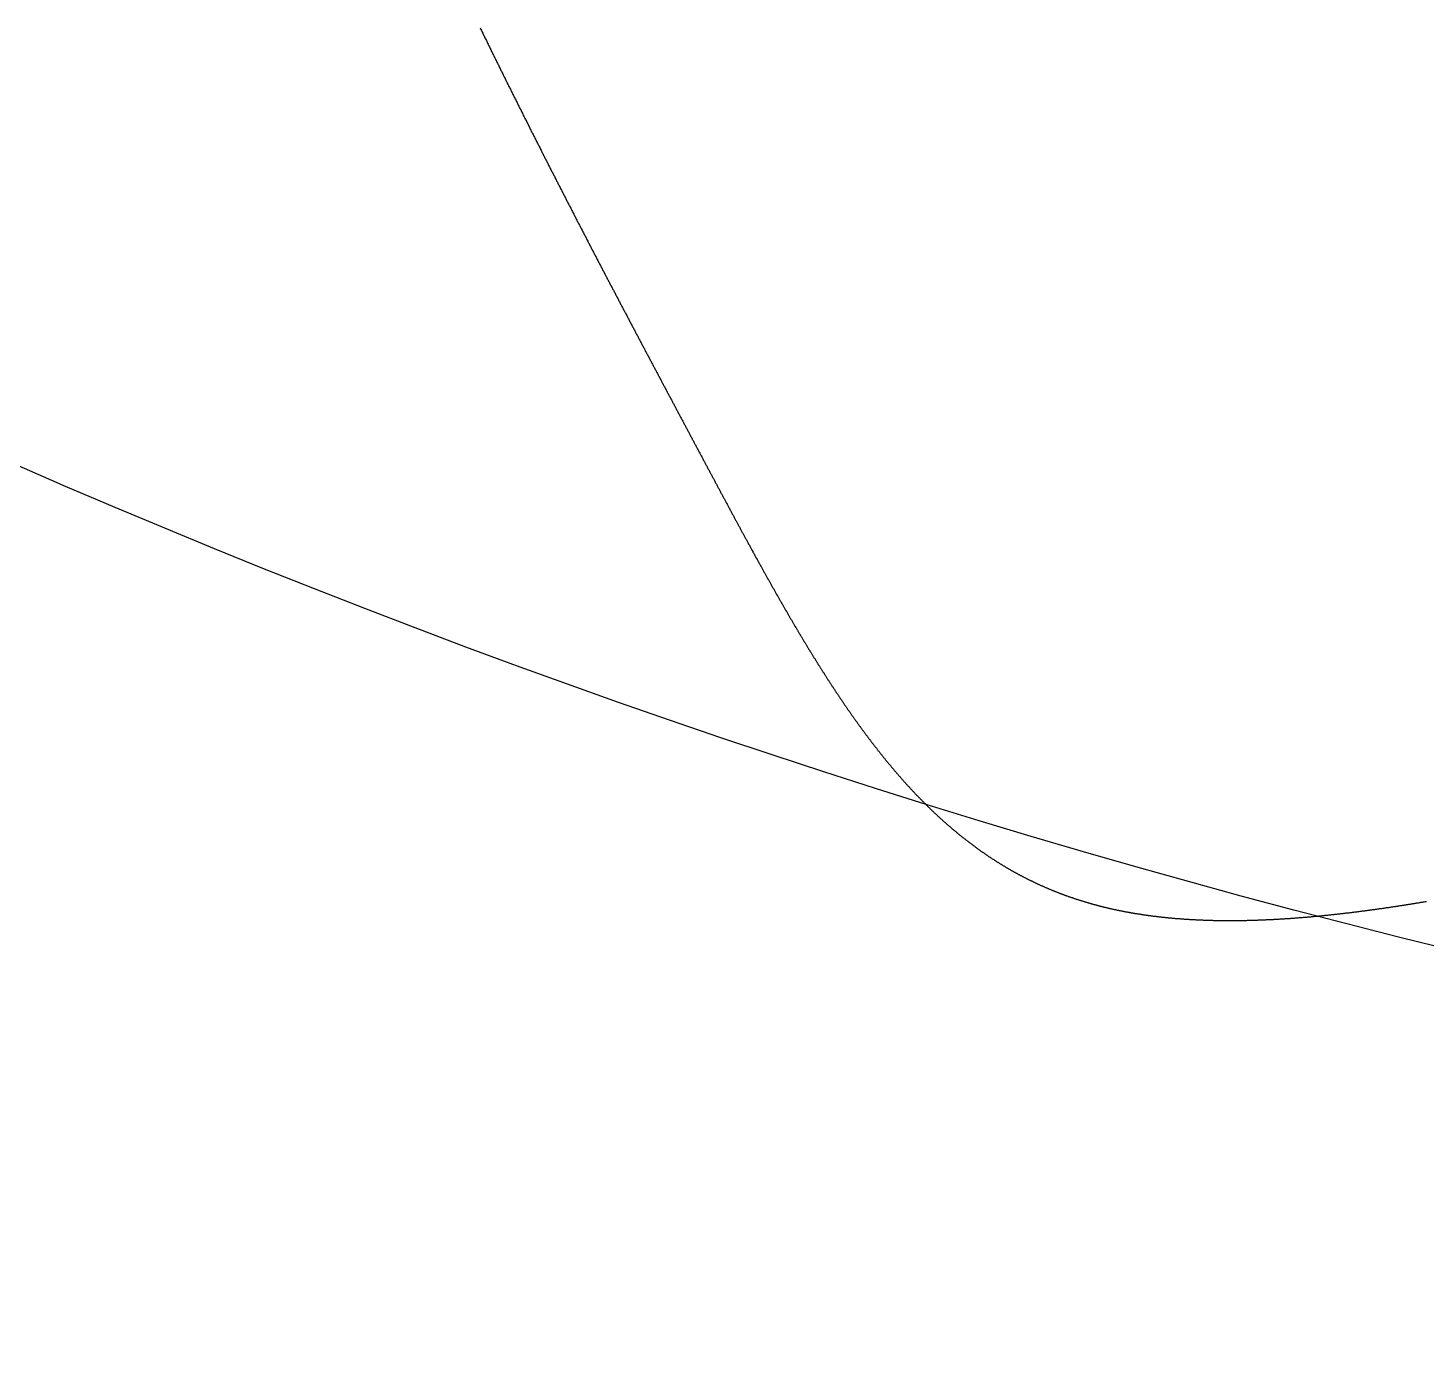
# Model space of a CAD drawing. Header units: millimetres. Extents: x 88 to 97873, y 32 to 55088.
# Drawn here: x 48340.94 to 48342.745, y 5102.381 to 5104.083 of the extents above; entities that cross this region are included whole.
import ezdxf

# ---------------------------------------------------------------- set-up
doc = ezdxf.new("R2010")
doc.units = ezdxf.units.MM
doc.header["$LTSCALE"] = 0.3

msp = doc.modelspace()

# ---------------------------------------------------------------- hatches: boundary and pattern name
h = msp.add_hatch()
h.set_pattern_fill('ANSI35', color=256, scale=20, angle=43)
h.set_pattern_definition([(88, (14.7, 0), (-126.92264, 4.43224), []), (88, (80.38, 61.25), (-126.92264, 4.43224), [158.75, -31.75, 0, -31.75])])
h.paths.add_polyline_path([(48342.0459, 5103.1002), (48341.7858, 5103.5677), (48341.4378, 5104.2431), (48341.1943, 5104.8491), (48341.0552, 5105.4146), (48340.9659, 5105.9942), (48340.8817, 5106.7525), (48340.8724, 5107.5123), (48341.033, 5108.2309), (48341.4424, 5108.6516), (48341.975, 5108.8665), (48342.5326, 5108.9689), (48343.1186, 5109.0224), (48343.7247, 5109.054), (48344.3168, 5109.0688), (48344.8693, 5109.0734), (48345.1932, 5109.0737), (48345.1956, 5109.0737), (48345.1981, 5109.0737), (48345.2005, 5109.0737), (48345.2029, 5109.0737), (48345.2054, 5109.0737), (48345.2078, 5109.0737), (48345.2103, 5109.0737), (48345.2127, 5109.0737), (48345.2152, 5109.0737), (48345.2176, 5109.0737), (48345.22, 5109.0737), (48345.2225, 5109.0737), (48345.2249, 5109.0737), (48345.2274, 5109.0738), (48345.2298, 5109.0738), (48345.2323, 5109.0738), (48345.2347, 5109.0738), (48345.2372, 5109.0738), (48345.2396, 5109.0738), (48345.242, 5109.0738), (48345.2445, 5109.0738), (48345.2469, 5109.0738), (48345.2494, 5109.0738), (48345.2518, 5109.0738), (48345.2543, 5109.0738), (48345.2567, 5109.0738), (48345.2592, 5109.0738), (48345.2616, 5109.0738), (48345.264, 5109.0738), (48345.2665, 5109.0738), (48345.2689, 5109.0738), (48345.2714, 5109.0738), (48345.2738, 5109.0738), (48345.2763, 5109.0738), (48345.2787, 5109.0738), (48345.2811, 5109.0738), (48345.2836, 5109.0738), (48345.286, 5109.0738), (48345.2885, 5109.0738), (48345.2909, 5109.0738), (48345.2934, 5109.0738), (48345.2958, 5109.0738), (48345.2983, 5109.0738), (48345.3007, 5109.0738), (48345.3031, 5109.0738), (48345.3056, 5109.0738), (48345.308, 5109.0738), (48345.3105, 5109.0738), (48345.3129, 5109.0738), (48345.3154, 5109.0738), (48345.3178, 5109.0738), (48345.3203, 5109.0738), (48345.3227, 5109.0738), (48345.3251, 5109.0738), (48345.3276, 5109.0738), (48345.33, 5109.0738), (48345.3325, 5109.0738), (48345.3349, 5109.0738), (48345.3374, 5109.0738), (48345.3398, 5109.0738), (48345.3423, 5109.0738), (48345.3447, 5109.0738), (48345.3471, 5109.0738), (48345.3496, 5109.0738), (48345.352, 5109.0738), (48345.3545, 5109.0738), (48345.3569, 5109.0738), (48345.3594, 5109.0738), (48345.3618, 5109.0738), (48345.3642, 5109.0738), (48345.3667, 5109.0738), (48345.3691, 5109.0738), (48345.3716, 5109.0738), (48345.374, 5109.0738), (48345.3765, 5109.0738), (48345.3789, 5109.0738), (48345.3814, 5109.0738), (48345.3838, 5109.0738), (48345.3862, 5109.0738), (48345.3887, 5109.0738), (48345.3911, 5109.0738), (48345.3936, 5109.0738), (48345.396, 5109.0738), (48345.3985, 5109.0738), (48345.4009, 5109.0738), (48345.4034, 5109.0738), (48345.4058, 5109.0738), (48345.4082, 5109.0738), (48345.4107, 5109.0738), (48345.4131, 5109.0738), (48345.4156, 5109.0738), (48345.418, 5109.0738), (48345.4205, 5109.0738), (48345.4229, 5109.0738), (48345.4254, 5109.0738), (48345.4278, 5109.0738), (48345.4302, 5109.0738), (48345.4327, 5109.0738), (48345.4351, 5109.0738), (48345.4376, 5109.0738), (48345.44, 5109.0738), (48345.4425, 5109.0738), (48345.4449, 5109.0738), (48345.4474, 5109.0738), (48345.4498, 5109.0738), (48345.4522, 5109.0738), (48345.4547, 5109.0738), (48345.4571, 5109.0738), (48345.4596, 5109.0738), (48345.462, 5109.0738), (48346.1098, 5109.0738), (48346.8234, 5109.0655), (48347.5137, 5109.0408), (48348.335, 5108.981), (48349.0954, 5108.8371), (48349.6906, 5108.505), (48349.9589, 5107.9998), (48350.0488, 5107.426), (48350.0448, 5106.8435), (48349.9888, 5106.2399), (48349.8854, 5105.4837), (48349.7328, 5104.8595), (48349.517, 5104.3176), (48349.1719, 5103.6202), (48348.8583, 5103.0734, 0.329087), (48356.9091, 5113.9807, 1), (48334.0809, 5113.9807, 0.326904)])

# ---------------------------------------------------------------- linework, layer by layer
msp.add_lwpolyline([(48341.5234, 5104.0827), (48341.524, 5104.0816), (48341.5246, 5104.0804), (48341.5251, 5104.0792), (48341.5257, 5104.078), (48341.5263, 5104.0769), (48341.5269, 5104.0757), (48341.5274, 5104.0745), (48341.528, 5104.0733), (48341.5286, 5104.0722), (48341.5292, 5104.071), (48341.5297, 5104.0698), (48341.5303, 5104.0687), (48341.5309, 5104.0675), (48341.5315, 5104.0663), (48341.532, 5104.0651), (48341.5326, 5104.064), (48341.5332, 5104.0628), (48341.5337, 5104.0616), (48341.5343, 5104.0605), (48341.5349, 5104.0593), (48341.5355, 5104.0581), (48341.536, 5104.057), (48341.5366, 5104.0558), (48341.5372, 5104.0546), (48341.5378, 5104.0534), (48341.5383, 5104.0523), (48341.5389, 5104.0511), (48341.5395, 5104.0499), (48341.5401, 5104.0488), (48341.5406, 5104.0476), (48341.5412, 5104.0464), (48341.5418, 5104.0453), (48341.5424, 5104.0441), (48341.5429, 5104.043), (48341.5435, 5104.0418), (48341.5441, 5104.0406), (48341.5447, 5104.0395), (48341.5452, 5104.0383), (48341.5458, 5104.0371), (48341.5464, 5104.036), (48341.547, 5104.0348), (48341.5475, 5104.0336), (48341.5481, 5104.0325), (48341.5487, 5104.0313), (48341.5492, 5104.0302), (48341.5498, 5104.029), (48341.5504, 5104.0278), (48341.551, 5104.0267), (48341.5515, 5104.0255), (48341.5521, 5104.0244), (48341.5527, 5104.0232), (48341.5533, 5104.022), (48341.5538, 5104.0209), (48341.5544, 5104.0197), (48341.555, 5104.0186), (48341.5556, 5104.0174), (48341.5561, 5104.0162), (48341.5567, 5104.0151), (48341.5573, 5104.0139), (48341.5579, 5104.0128), (48341.5584, 5104.0116), (48341.559, 5104.0105), (48341.5596, 5104.0093), (48341.5602, 5104.0082), (48341.5607, 5104.007), (48341.5613, 5104.0058), (48341.5619, 5104.0047), (48341.5625, 5104.0035), (48341.563, 5104.0024), (48341.5636, 5104.0012), (48341.5642, 5104.0001), (48341.5648, 5103.9989), (48341.5653, 5103.9978), (48341.5659, 5103.9966), (48341.5665, 5103.9955), (48341.5671, 5103.9943), (48341.5676, 5103.9932), (48341.5682, 5103.992), (48341.5688, 5103.9909), (48341.5694, 5103.9897), (48341.5699, 5103.9886), (48341.5705, 5103.9874), (48341.5711, 5103.9863), (48341.5717, 5103.9851), (48341.5722, 5103.984), (48341.5728, 5103.9828), (48341.5734, 5103.9817), (48341.574, 5103.9805), (48341.5745, 5103.9794), (48341.5751, 5103.9782), (48341.5757, 5103.9771), (48341.5763, 5103.9759), (48341.5768, 5103.9748), (48341.5774, 5103.9737), (48341.578, 5103.9725), (48341.5786, 5103.9714), (48341.5791, 5103.9702), (48341.5797, 5103.9691), (48341.5803, 5103.9679), (48341.5809, 5103.9668), (48341.5814, 5103.9657), (48341.582, 5103.9645), (48341.5826, 5103.9634), (48341.5832, 5103.9622), (48341.5837, 5103.9611), (48341.5843, 5103.9599), (48341.5849, 5103.9588), (48341.5855, 5103.9577), (48341.586, 5103.9565), (48341.5866, 5103.9554), (48341.5872, 5103.9542), (48341.5877, 5103.9531), (48341.5883, 5103.952), (48341.5889, 5103.9508), (48341.5895, 5103.9497), (48341.59, 5103.9486), (48341.5906, 5103.9474), (48341.5912, 5103.9463), (48341.5918, 5103.9452), (48341.5923, 5103.944), (48341.5929, 5103.9429), (48341.5935, 5103.9417), (48341.5941, 5103.9406), (48341.5946, 5103.9395), (48341.5952, 5103.9383), (48341.5958, 5103.9372), (48341.5964, 5103.9361), (48341.5969, 5103.9349), (48341.5975, 5103.9338), (48341.5981, 5103.9327), (48341.5987, 5103.9316), (48341.5992, 5103.9304), (48341.5998, 5103.9293), (48341.6004, 5103.9282), (48341.6009, 5103.927), (48341.6015, 5103.9259), (48341.6021, 5103.9248), (48341.6027, 5103.9236), (48341.6032, 5103.9225), (48341.6038, 5103.9214), (48341.6044, 5103.9203), (48341.605, 5103.9191), (48341.6055, 5103.918), (48341.6061, 5103.9169), (48341.6067, 5103.9158), (48341.6072, 5103.9146), (48341.6078, 5103.9135), (48341.6084, 5103.9124), (48341.609, 5103.9112), (48341.6095, 5103.9101), (48341.6101, 5103.909), (48341.6107, 5103.9079), (48341.6113, 5103.9068), (48341.6118, 5103.9056), (48341.6124, 5103.9045), (48341.613, 5103.9034), (48341.6135, 5103.9023), (48341.6141, 5103.9011), (48341.6147, 5103.9), (48341.6153, 5103.8989), (48341.6158, 5103.8978), (48341.6164, 5103.8967), (48341.617, 5103.8955), (48341.6176, 5103.8944), (48341.6181, 5103.8933), (48341.6187, 5103.8922), (48341.6193, 5103.8911), (48341.6198, 5103.89), (48341.6204, 5103.8888), (48341.621, 5103.8877), (48341.6216, 5103.8866), (48341.6221, 5103.8855), (48341.6227, 5103.8844), (48341.6233, 5103.8833), (48341.6238, 5103.8821), (48341.6244, 5103.881), (48341.625, 5103.8799), (48341.6255, 5103.8788), (48341.6261, 5103.8777), (48341.6267, 5103.8766), (48341.6273, 5103.8755), (48341.6278, 5103.8744), (48341.6284, 5103.8732), (48341.629, 5103.8721), (48341.6295, 5103.871), (48341.6301, 5103.8699), (48341.6307, 5103.8688), (48341.6313, 5103.8677), (48341.6318, 5103.8666), (48341.6324, 5103.8655), (48341.633, 5103.8644), (48341.6335, 5103.8633), (48341.6341, 5103.8622), (48341.6347, 5103.861), (48341.6352, 5103.8599), (48341.6358, 5103.8588), (48341.6364, 5103.8577), (48341.6369, 5103.8566), (48341.6375, 5103.8555), (48341.6381, 5103.8544), (48341.6387, 5103.8533), (48341.6392, 5103.8522), (48341.6398, 5103.8511), (48341.6404, 5103.85), (48341.6409, 5103.8489), (48341.6415, 5103.8478), (48341.6421, 5103.8467), (48341.6426, 5103.8456), (48341.6432, 5103.8445), (48341.6438, 5103.8434), (48341.6443, 5103.8423), (48341.6449, 5103.8412), (48341.6455, 5103.8401), (48341.646, 5103.839), (48341.6466, 5103.8379), (48341.6472, 5103.8368), (48341.6477, 5103.8357), (48341.6483, 5103.8346), (48341.6489, 5103.8335), (48341.6494, 5103.8324), (48341.65, 5103.8313), (48341.6506, 5103.8302), (48341.6511, 5103.8291), (48341.6517, 5103.828), (48341.6523, 5103.8269), (48341.6528, 5103.8259), (48341.6534, 5103.8248), (48341.654, 5103.8237), (48341.6545, 5103.8226), (48341.6551, 5103.8215), (48341.6557, 5103.8204), (48341.6562, 5103.8193), (48341.6568, 5103.8182), (48341.6574, 5103.8171), (48341.6579, 5103.816), (48341.6585, 5103.8149), (48341.6591, 5103.8139), (48341.6596, 5103.8128), (48341.6602, 5103.8117), (48341.6608, 5103.8106), (48341.6613, 5103.8095), (48341.6619, 5103.8084), (48341.6625, 5103.8073), (48341.663, 5103.8062), (48341.6636, 5103.8052), (48341.6642, 5103.8041), (48341.6647, 5103.803), (48341.6653, 5103.8019), (48341.6658, 5103.8008), (48341.6664, 5103.7997), (48341.667, 5103.7987), (48341.6675, 5103.7976), (48341.6681, 5103.7965), (48341.6687, 5103.7954), (48341.6692, 5103.7943), (48341.6698, 5103.7933), (48341.6703, 5103.7922), (48341.6709, 5103.7911), (48341.6715, 5103.79), (48341.672, 5103.7889), (48341.6726, 5103.7879), (48341.6732, 5103.7868), (48341.6737, 5103.7857), (48341.6743, 5103.7846), (48341.6748, 5103.7835), (48341.6754, 5103.7825), (48341.676, 5103.7814), (48341.6765, 5103.7803), (48341.6771, 5103.7792), (48341.6777, 5103.7782), (48341.6782, 5103.7771), (48341.6788, 5103.776), (48341.6793, 5103.775), (48341.6799, 5103.7739), (48341.6805, 5103.7728), (48341.681, 5103.7717), (48341.6816, 5103.7707), (48341.6821, 5103.7696), (48341.6827, 5103.7685), (48341.6833, 5103.7675), (48341.6838, 5103.7664), (48341.6844, 5103.7653), (48341.6849, 5103.7643), (48341.6855, 5103.7632), (48341.686, 5103.7621), (48341.6866, 5103.7611), (48341.6872, 5103.76), (48341.6877, 5103.7589), (48341.6883, 5103.7579), (48341.6888, 5103.7568), (48341.6894, 5103.7557), (48341.69, 5103.7547), (48341.6905, 5103.7536), (48341.6911, 5103.7525), (48341.6916, 5103.7515), (48341.6922, 5103.7504), (48341.6927, 5103.7493), (48341.6933, 5103.7483), (48341.6939, 5103.7472), (48341.6944, 5103.7462), (48341.695, 5103.7451), (48341.6955, 5103.744), (48341.6961, 5103.743), (48341.6966, 5103.7419), (48341.6972, 5103.7409), (48341.6977, 5103.7398), (48341.6983, 5103.7388), (48341.6989, 5103.7377), (48341.6994, 5103.7366), (48341.7, 5103.7356), (48341.7005, 5103.7345), (48341.7011, 5103.7335), (48341.7016, 5103.7324), (48341.7022, 5103.7314), (48341.7027, 5103.7303), (48341.7033, 5103.7293), (48341.7038, 5103.7282), (48341.7044, 5103.7272), (48341.7049, 5103.7261), (48341.7055, 5103.7251), (48341.7061, 5103.724), (48341.7066, 5103.723), (48341.7072, 5103.7219), (48341.7077, 5103.7209), (48341.7083, 5103.7198), (48341.7088, 5103.7188), (48341.7094, 5103.7177), (48341.7099, 5103.7167), (48341.7105, 5103.7156), (48341.711, 5103.7146), (48341.7116, 5103.7135), (48341.7121, 5103.7125), (48341.7127, 5103.7114), (48341.7132, 5103.7104), (48341.7138, 5103.7094), (48341.7143, 5103.7083), (48341.7149, 5103.7073), (48341.7154, 5103.7062), (48341.716, 5103.7052), (48341.7165, 5103.7041), (48341.7171, 5103.7031), (48341.7176, 5103.7021), (48341.7182, 5103.701), (48341.7187, 5103.7), (48341.7193, 5103.6989), (48341.7198, 5103.6979), (48341.7204, 5103.6969), (48341.7209, 5103.6958), (48341.7215, 5103.6948), (48341.722, 5103.6938), (48341.7226, 5103.6927), (48341.7231, 5103.6917), (48341.7236, 5103.6907), (48341.7242, 5103.6896), (48341.7247, 5103.6886), (48341.7253, 5103.6876), (48341.7258, 5103.6865), (48341.7264, 5103.6855), (48341.7269, 5103.6845), (48341.7275, 5103.6834), (48341.728, 5103.6824), (48341.7286, 5103.6814), (48341.7291, 5103.6803), (48341.7296, 5103.6793), (48341.7302, 5103.6783), (48341.7307, 5103.6773), (48341.7313, 5103.6762), (48341.7318, 5103.6752), (48341.7324, 5103.6742), (48341.7329, 5103.6731), (48341.7335, 5103.6721), (48341.734, 5103.6711), (48341.7345, 5103.6701), (48341.7351, 5103.669), (48341.7356, 5103.668), (48341.7362, 5103.667), (48341.7367, 5103.666), (48341.7372, 5103.665), (48341.7378, 5103.6639), (48341.7383, 5103.6629), (48341.7389, 5103.6619), (48341.7394, 5103.6609), (48341.74, 5103.6598), (48341.7405, 5103.6588), (48341.741, 5103.6578), (48341.7416, 5103.6568), (48341.7421, 5103.6558), (48341.7427, 5103.6548), (48341.7432, 5103.6537), (48341.7437, 5103.6527), (48341.7443, 5103.6517), (48341.7448, 5103.6507), (48341.7453, 5103.6497), (48341.7459, 5103.6487), (48341.7464, 5103.6477), (48341.747, 5103.6466), (48341.7475, 5103.6456), (48341.748, 5103.6446), (48341.7486, 5103.6436), (48341.7491, 5103.6426), (48341.7496, 5103.6416), (48341.7502, 5103.6406), (48341.7507, 5103.6396), (48341.7512, 5103.6386), (48341.7518, 5103.6376), (48341.7523, 5103.6365), (48341.7529, 5103.6355), (48341.7534, 5103.6345), (48341.7539, 5103.6335), (48341.7545, 5103.6325), (48341.755, 5103.6315), (48341.7555, 5103.6305), (48341.7561, 5103.6295), (48341.7566, 5103.6285), (48341.7571, 5103.6275), (48341.7577, 5103.6265), (48341.7582, 5103.6255), (48341.7587, 5103.6245), (48341.7593, 5103.6235), (48341.7598, 5103.6225), (48341.7603, 5103.6215), (48341.7608, 5103.6205), (48341.7614, 5103.6195), (48341.7619, 5103.6185), (48341.7624, 5103.6175), (48341.763, 5103.6165), (48341.7635, 5103.6155), (48341.764, 5103.6145), (48341.7646, 5103.6135), (48341.7651, 5103.6125), (48341.7656, 5103.6115), (48341.7661, 5103.6105), (48341.7667, 5103.6095), (48341.7672, 5103.6086), (48341.7677, 5103.6076), (48341.7683, 5103.6066), (48341.7688, 5103.6056), (48341.7693, 5103.6046), (48341.7698, 5103.6036), (48341.7704, 5103.6026), (48341.7709, 5103.6016), (48341.7714, 5103.6006), (48341.7719, 5103.5996), (48341.7725, 5103.5987), (48341.773, 5103.5977), (48341.7735, 5103.5967), (48341.774, 5103.5957), (48341.7746, 5103.5947), (48341.7751, 5103.5937), (48341.7756, 5103.5927), (48341.7761, 5103.5918), (48341.7767, 5103.5908), (48341.7772, 5103.5898), (48341.7777, 5103.5888), (48341.7782, 5103.5878), (48341.7788, 5103.5869), (48341.7793, 5103.5859), (48341.7798, 5103.5849), (48341.7803, 5103.5839), (48341.7808, 5103.5829), (48341.7814, 5103.582), (48341.7819, 5103.581), (48341.7824, 5103.58), (48341.7829, 5103.579), (48341.7834, 5103.5781), (48341.784, 5103.5771), (48341.7845, 5103.5761), (48341.785, 5103.5751), (48341.7855, 5103.5742), (48341.786, 5103.5732), (48341.7866, 5103.5722), (48341.7871, 5103.5712), (48341.7876, 5103.5703), (48341.7881, 5103.5693), (48341.7886, 5103.5683), (48341.7891, 5103.5674), (48341.7897, 5103.5664), (48341.7902, 5103.5654), (48341.7907, 5103.5645), (48341.7912, 5103.5635), (48341.7917, 5103.5625), (48341.7922, 5103.5616), (48341.7928, 5103.5606), (48341.7933, 5103.5596), (48341.7938, 5103.5587), (48341.7943, 5103.5577), (48341.7948, 5103.5567), (48341.7953, 5103.5558), (48341.7958, 5103.5548), (48341.7963, 5103.5539), (48341.7969, 5103.5529), (48341.7974, 5103.5519), (48341.7979, 5103.551), (48341.7984, 5103.55), (48341.7989, 5103.5491), (48341.7994, 5103.5481), (48341.7999, 5103.5471), (48341.8004, 5103.5462), (48341.8009, 5103.5452), (48341.8015, 5103.5443), (48341.802, 5103.5433), (48341.8025, 5103.5424), (48341.803, 5103.5414), (48341.8035, 5103.5405), (48341.804, 5103.5395), (48341.8045, 5103.5386), (48341.805, 5103.5376), (48341.8055, 5103.5367), (48341.806, 5103.5357), (48341.8065, 5103.5348), (48341.807, 5103.5338), (48341.8075, 5103.5329), (48341.8081, 5103.5319), (48341.8086, 5103.531), (48341.8091, 5103.53), (48341.8096, 5103.5291), (48341.8101, 5103.5281), (48341.8106, 5103.5272), (48341.8111, 5103.5262), (48341.8116, 5103.5253), (48341.8121, 5103.5243), (48341.8126, 5103.5234), (48341.8131, 5103.5225), (48341.8136, 5103.5215), (48341.8141, 5103.5206), (48341.8146, 5103.5196), (48341.8151, 5103.5187), (48341.8156, 5103.5178), (48341.8161, 5103.5168), (48341.8166, 5103.5159), (48341.8171, 5103.5149), (48341.8176, 5103.514), (48341.8181, 5103.5131), (48341.8186, 5103.5121), (48341.8191, 5103.5112), (48341.8196, 5103.5103), (48341.8201, 5103.5093), (48341.8206, 5103.5084), (48341.8211, 5103.5075), (48341.8216, 5103.5065), (48341.8221, 5103.5056), (48341.8226, 5103.5047), (48341.8231, 5103.5037), (48341.8236, 5103.5028), (48341.8241, 5103.5019), (48341.8246, 5103.501), (48341.8251, 5103.5), (48341.8256, 5103.4991), (48341.8261, 5103.4982), (48341.8266, 5103.4973), (48341.827, 5103.4963), (48341.8275, 5103.4954), (48341.828, 5103.4945), (48341.8285, 5103.4936), (48341.829, 5103.4926), (48341.8295, 5103.4917), (48341.83, 5103.4908), (48341.8305, 5103.4899), (48341.831, 5103.4889), (48341.8315, 5103.488), (48341.832, 5103.4871), (48341.8325, 5103.4862), (48341.833, 5103.4853), (48341.8335, 5103.4844), (48341.8339, 5103.4834), (48341.8344, 5103.4825), (48341.8349, 5103.4816), (48341.8354, 5103.4807), (48341.8359, 5103.4798), (48341.8364, 5103.4789), (48341.8369, 5103.4779), (48341.8374, 5103.477), (48341.8379, 5103.4761), (48341.8384, 5103.4752), (48341.8388, 5103.4743), (48341.8393, 5103.4734), (48341.8398, 5103.4725), (48341.8403, 5103.4716), (48341.8408, 5103.4707), (48341.8413, 5103.4698), (48341.8418, 5103.4689), (48341.8423, 5103.4679), (48341.8427, 5103.467), (48341.8432, 5103.4661), (48341.8437, 5103.4652), (48341.8442, 5103.4643), (48341.8447, 5103.4634), (48341.8452, 5103.4625), (48341.8457, 5103.4616), (48341.8461, 5103.4607), (48341.8466, 5103.4598), (48341.8471, 5103.4589), (48341.8476, 5103.458), (48341.8481, 5103.4571), (48341.8486, 5103.4562), (48341.849, 5103.4553), (48341.8495, 5103.4544), (48341.85, 5103.4535), (48341.8505, 5103.4526), (48341.851, 5103.4517), (48341.8515, 5103.4508), (48341.8519, 5103.4499), (48341.8524, 5103.4491), (48341.8529, 5103.4482), (48341.8534, 5103.4473), (48341.8539, 5103.4464), (48341.8544, 5103.4455), (48341.8548, 5103.4446), (48341.8553, 5103.4437), (48341.8558, 5103.4428), (48341.8563, 5103.4419), (48341.8568, 5103.441), (48341.8572, 5103.4402), (48341.8577, 5103.4393), (48341.8582, 5103.4384), (48341.8587, 5103.4375), (48341.8592, 5103.4366), (48341.8596, 5103.4357), (48341.8601, 5103.4348), (48341.8606, 5103.434), (48341.8611, 5103.4331), (48341.8616, 5103.4322), (48341.862, 5103.4313), (48341.8625, 5103.4304), (48341.863, 5103.4296), (48341.8635, 5103.4287), (48341.8639, 5103.4278), (48341.8644, 5103.4269), (48341.8649, 5103.426), (48341.8654, 5103.4252), (48341.8659, 5103.4243), (48341.8663, 5103.4234), (48341.8668, 5103.4225), (48341.8673, 5103.4217), (48341.8678, 5103.4208), (48341.8682, 5103.4199), (48341.8687, 5103.4191), (48341.8692, 5103.4182), (48341.8697, 5103.4173), (48341.8701, 5103.4164), (48341.8706, 5103.4156), (48341.8711, 5103.4147), (48341.8716, 5103.4138), (48341.872, 5103.413), (48341.8725, 5103.4121), (48341.873, 5103.4112), (48341.8735, 5103.4104), (48341.8739, 5103.4095), (48341.8744, 5103.4086), (48341.8749, 5103.4078), (48341.8754, 5103.4069), (48341.8758, 5103.406), (48341.8763, 5103.4052), (48341.8768, 5103.4043), (48341.8773, 5103.4035), (48341.8777, 5103.4026), (48341.8782, 5103.4017), (48341.8787, 5103.4009), (48341.8791, 5103.4), (48341.8796, 5103.3992), (48341.8801, 5103.3983), (48341.8806, 5103.3975), (48341.881, 5103.3966), (48341.8815, 5103.3957), (48341.882, 5103.3949), (48341.8824, 5103.394), (48341.8829, 5103.3932), (48341.8834, 5103.3923), (48341.8839, 5103.3915), (48341.8843, 5103.3906), (48341.8848, 5103.3898), (48341.8853, 5103.3889), (48341.8857, 5103.3881), (48341.8862, 5103.3872), (48341.8867, 5103.3864), (48341.8872, 5103.3855), (48341.8876, 5103.3847), (48341.8881, 5103.3839), (48341.8886, 5103.383), (48341.889, 5103.3822), (48341.8895, 5103.3813), (48341.89, 5103.3805), (48341.8904, 5103.3796), (48341.8909, 5103.3788), (48341.8914, 5103.3779), (48341.8918, 5103.3771), (48341.8923, 5103.3763), (48341.8928, 5103.3754), (48341.8933, 5103.3746), (48341.8937, 5103.3738), (48341.8942, 5103.3729), (48341.8947, 5103.3721), (48341.8951, 5103.3712), (48341.8956, 5103.3704), (48341.8961, 5103.3696), (48341.8965, 5103.3687), (48341.897, 5103.3679), (48341.8975, 5103.3671), (48341.8979, 5103.3662), (48341.8984, 5103.3654), (48341.8989, 5103.3646), (48341.8993, 5103.3638), (48341.8998, 5103.3629), (48341.9003, 5103.3621), (48341.9007, 5103.3613), (48341.9012, 5103.3604), (48341.9017, 5103.3596), (48341.9021, 5103.3588), (48341.9026, 5103.358), (48341.9031, 5103.3571), (48341.9035, 5103.3563), (48341.904, 5103.3555), (48341.9045, 5103.3547), (48341.9049, 5103.3538), (48341.9054, 5103.353), (48341.9059, 5103.3522), (48341.9063, 5103.3514), (48341.9068, 5103.3506), (48341.9073, 5103.3497), (48341.9077, 5103.3489), (48341.9082, 5103.3481), (48341.9087, 5103.3473), (48341.9091, 5103.3465), (48341.9096, 5103.3457), (48341.9101, 5103.3449), (48341.9105, 5103.344), (48341.911, 5103.3432), (48341.9115, 5103.3424), (48341.9119, 5103.3416), (48341.9124, 5103.3408), (48341.9128, 5103.34), (48341.9133, 5103.3392), (48341.9138, 5103.3384), (48341.9142, 5103.3376), (48341.9147, 5103.3367), (48341.9152, 5103.3359), (48341.9156, 5103.3351), (48341.9161, 5103.3343), (48341.9166, 5103.3335), (48341.917, 5103.3327), (48341.9175, 5103.3319), (48341.918, 5103.3311), (48341.9184, 5103.3303), (48341.9189, 5103.3295), (48341.9193, 5103.3287), (48341.9198, 5103.3279), (48341.9203, 5103.3271), (48341.9207, 5103.3263), (48341.9212, 5103.3255), (48341.9217, 5103.3247), (48341.9221, 5103.3239), (48341.9226, 5103.3231), (48341.9231, 5103.3223), (48341.9235, 5103.3215), (48341.924, 5103.3207), (48341.9244, 5103.3199), (48341.9249, 5103.3191), (48341.9254, 5103.3184), (48341.9258, 5103.3176), (48341.9263, 5103.3168), (48341.9268, 5103.316), (48341.9272, 5103.3152), (48341.9277, 5103.3144), (48341.9282, 5103.3136), (48341.9286, 5103.3128), (48341.9291, 5103.312), (48341.9295, 5103.3113), (48341.93, 5103.3105), (48341.9305, 5103.3097), (48341.9309, 5103.3089), (48341.9314, 5103.3081), (48341.9319, 5103.3073), (48341.9323, 5103.3066), (48341.9328, 5103.3058), (48341.9332, 5103.305), (48341.9337, 5103.3042), (48341.9342, 5103.3034), (48341.9346, 5103.3027), (48341.9351, 5103.3019), (48341.9356, 5103.3011), (48341.936, 5103.3003), (48341.9365, 5103.2995), (48341.9369, 5103.2988), (48341.9374, 5103.298), (48341.9379, 5103.2972), (48341.9383, 5103.2965), (48341.9388, 5103.2957), (48341.9393, 5103.2949), (48341.9397, 5103.2941), (48341.9402, 5103.2934), (48341.9407, 5103.2926), (48341.9411, 5103.2918), (48341.9416, 5103.2911), (48341.942, 5103.2903), (48341.9425, 5103.2895), (48341.943, 5103.2888), (48341.9434, 5103.288), (48341.9439, 5103.2872), (48341.9444, 5103.2865), (48341.9448, 5103.2857), (48341.9453, 5103.2849), (48341.9457, 5103.2842), (48341.9462, 5103.2834), (48341.9467, 5103.2827), (48341.9471, 5103.2819), (48341.9476, 5103.2811), (48341.9481, 5103.2804), (48341.9485, 5103.2796), (48341.949, 5103.2789), (48341.9494, 5103.2781), (48341.9499, 5103.2774), (48341.9504, 5103.2766), (48341.9508, 5103.2759), (48341.9513, 5103.2751), (48341.9518, 5103.2743), (48341.9522, 5103.2736), (48341.9527, 5103.2728), (48341.9531, 5103.2721), (48341.9536, 5103.2713), (48341.9541, 5103.2706), (48341.9545, 5103.2698), (48341.955, 5103.2691), (48341.9555, 5103.2684), (48341.9559, 5103.2676), (48341.9564, 5103.2669), (48341.9569, 5103.2661), (48341.9573, 5103.2654), (48341.9578, 5103.2646), (48341.9582, 5103.2639), (48341.9587, 5103.2631), (48341.9592, 5103.2624), (48341.9596, 5103.2617), (48341.9601, 5103.2609), (48341.9606, 5103.2602), (48341.961, 5103.2594), (48341.9615, 5103.2587), (48341.962, 5103.258), (48341.9624, 5103.2572), (48341.9629, 5103.2565), (48341.9633, 5103.2558), (48341.9638, 5103.255), (48341.9643, 5103.2543), (48341.9647, 5103.2536), (48341.9652, 5103.2528), (48341.9657, 5103.2521), (48341.9661, 5103.2514), (48341.9666, 5103.2506), (48341.9671, 5103.2499), (48341.9675, 5103.2492), (48341.968, 5103.2485), (48341.9685, 5103.2477), (48341.9689, 5103.247), (48341.9694, 5103.2463), (48341.9698, 5103.2456), (48341.9703, 5103.2448), (48341.9708, 5103.2441), (48341.9712, 5103.2434), (48341.9717, 5103.2427), (48341.9722, 5103.2419), (48341.9726, 5103.2412), (48341.9731, 5103.2405), (48341.9736, 5103.2398), (48341.974, 5103.2391), (48341.9745, 5103.2384), (48341.975, 5103.2376), (48341.9754, 5103.2369), (48341.9759, 5103.2362), (48341.9764, 5103.2355), (48341.9768, 5103.2348), (48341.9773, 5103.2341), (48341.9778, 5103.2334), (48341.9782, 5103.2326), (48341.9787, 5103.2319), (48341.9792, 5103.2312), (48341.9796, 5103.2305), (48341.9801, 5103.2298), (48341.9806, 5103.2291), (48341.981, 5103.2284), (48341.9815, 5103.2277), (48341.982, 5103.227), (48341.9824, 5103.2263), (48341.9829, 5103.2256), (48341.9834, 5103.2249), (48341.9838, 5103.2242), (48341.9843, 5103.2235), (48341.9848, 5103.2228), (48341.9852, 5103.2221), (48341.9857, 5103.2214), (48341.9862, 5103.2207), (48341.9866, 5103.22), (48341.9871, 5103.2193), (48341.9876, 5103.2186), (48341.988, 5103.2179), (48341.9885, 5103.2172), (48341.989, 5103.2165), (48341.9895, 5103.2158), (48341.9899, 5103.2151), (48341.9904, 5103.2144), (48341.9909, 5103.2137), (48341.9913, 5103.213), (48341.9918, 5103.2123), (48341.9923, 5103.2116), (48341.9927, 5103.2109), (48341.9932, 5103.2103), (48341.9937, 5103.2096), (48341.9941, 5103.2089), (48341.9946, 5103.2082), (48341.9951, 5103.2075), (48341.9956, 5103.2068), (48341.996, 5103.2061), (48341.9965, 5103.2055), (48341.997, 5103.2048), (48341.9974, 5103.2041), (48341.9979, 5103.2034), (48341.9984, 5103.2027), (48341.9989, 5103.2021), (48341.9993, 5103.2014), (48341.9998, 5103.2007), (48342.0003, 5103.2), (48342.0007, 5103.1994), (48342.0012, 5103.1987), (48342.0017, 5103.198), (48342.0022, 5103.1973), (48342.0026, 5103.1967), (48342.0031, 5103.196), (48342.0036, 5103.1953), (48342.004, 5103.1946), (48342.0045, 5103.194), (48342.005, 5103.1933), (48342.0055, 5103.1926), (48342.0059, 5103.192), (48342.0064, 5103.1913), (48342.0069, 5103.1906), (48342.0074, 5103.19), (48342.0078, 5103.1893), (48342.0083, 5103.1886), (48342.0088, 5103.188), (48342.0093, 5103.1873), (48342.0097, 5103.1867), (48342.0102, 5103.186), (48342.0107, 5103.1853), (48342.0112, 5103.1847), (48342.0116, 5103.184), (48342.0121, 5103.1834), (48342.0126, 5103.1827), (48342.0131, 5103.182), (48342.0135, 5103.1814), (48342.014, 5103.1807), (48342.0145, 5103.1801), (48342.015, 5103.1794), (48342.0154, 5103.1788), (48342.0159, 5103.1781), (48342.0164, 5103.1775), (48342.0169, 5103.1768), (48342.0173, 5103.1762), (48342.0178, 5103.1755), (48342.0183, 5103.1749), (48342.0188, 5103.1742), (48342.0193, 5103.1736), (48342.0197, 5103.1729), (48342.0202, 5103.1723), (48342.0207, 5103.1716), (48342.0212, 5103.171), (48342.0217, 5103.1704), (48342.0221, 5103.1697), (48342.0226, 5103.1691), (48342.0231, 5103.1684), (48342.0236, 5103.1678), (48342.0241, 5103.1672), (48342.0245, 5103.1665), (48342.025, 5103.1659), (48342.0255, 5103.1652), (48342.026, 5103.1646), (48342.0265, 5103.164), (48342.0269, 5103.1633), (48342.0274, 5103.1627), (48342.0279, 5103.1621), (48342.0284, 5103.1614), (48342.0289, 5103.1608), (48342.0293, 5103.1602), (48342.0298, 5103.1596), (48342.0303, 5103.1589), (48342.0308, 5103.1583), (48342.0313, 5103.1577), (48342.0318, 5103.157), (48342.0322, 5103.1564), (48342.0327, 5103.1558), (48342.0332, 5103.1552), (48342.0337, 5103.1545), (48342.0342, 5103.1539), (48342.0347, 5103.1533), (48342.0352, 5103.1527), (48342.0356, 5103.1521), (48342.0361, 5103.1514), (48342.0366, 5103.1508), (48342.0371, 5103.1502), (48342.0376, 5103.1496), (48342.0381, 5103.149), (48342.0386, 5103.1484), (48342.039, 5103.1477), (48342.0395, 5103.1471), (48342.04, 5103.1465), (48342.0405, 5103.1459), (48342.041, 5103.1453), (48342.0415, 5103.1447), (48342.042, 5103.1441), (48342.0425, 5103.1435), (48342.0429, 5103.1429), (48342.0434, 5103.1422), (48342.0439, 5103.1416), (48342.0444, 5103.141), (48342.0449, 5103.1404), (48342.0454, 5103.1398), (48342.0459, 5103.1392), (48342.0464, 5103.1386), (48342.0469, 5103.138), (48342.0473, 5103.1374), (48342.0478, 5103.1368), (48342.0483, 5103.1362), (48342.0488, 5103.1356), (48342.0493, 5103.135), (48342.0498, 5103.1344), (48342.0503, 5103.1338), (48342.0508, 5103.1332), (48342.0513, 5103.1326), (48342.0518, 5103.132), (48342.0523, 5103.1314), (48342.0528, 5103.1308), (48342.0533, 5103.1303), (48342.0537, 5103.1297), (48342.0542, 5103.1291), (48342.0547, 5103.1285), (48342.0552, 5103.1279), (48342.0557, 5103.1273), (48342.0562, 5103.1267), (48342.0567, 5103.1261), (48342.0572, 5103.1256), (48342.0577, 5103.125), (48342.0582, 5103.1244), (48342.0587, 5103.1238), (48342.0592, 5103.1232), (48342.0597, 5103.1226), (48342.0602, 5103.1221), (48342.0607, 5103.1215), (48342.0612, 5103.1209), (48342.0617, 5103.1203), (48342.0622, 5103.1197), (48342.0627, 5103.1192), (48342.0632, 5103.1186), (48342.0637, 5103.118), (48342.0642, 5103.1174), (48342.0647, 5103.1169), (48342.0652, 5103.1163), (48342.0657, 5103.1157), (48342.0662, 5103.1151), (48342.0667, 5103.1146), (48342.0672, 5103.114), (48342.0677, 5103.1134), (48342.0682, 5103.1129), (48342.0687, 5103.1123), (48342.0692, 5103.1117), (48342.0697, 5103.1112), (48342.0702, 5103.1106), (48342.0707, 5103.11), (48342.0712, 5103.1095), (48342.0717, 5103.1089), (48342.0722, 5103.1084), (48342.0727, 5103.1078), (48342.0732, 5103.1072), (48342.0737, 5103.1067), (48342.0742, 5103.1061), (48342.0747, 5103.1056), (48342.0753, 5103.105), (48342.0758, 5103.1044), (48342.0763, 5103.1039), (48342.0768, 5103.1033), (48342.0773, 5103.1028), (48342.0778, 5103.1022), (48342.0783, 5103.1017), (48342.0788, 5103.1011), (48342.0793, 5103.1006), (48342.0798, 5103.1), (48342.0803, 5103.0995), (48342.0808, 5103.0989), (48342.0814, 5103.0984), (48342.0819, 5103.0978), (48342.0824, 5103.0973), (48342.0829, 5103.0968), (48342.0834, 5103.0962), (48342.0839, 5103.0957), (48342.0844, 5103.0951), (48342.0849, 5103.0946), (48342.0854, 5103.094), (48342.086, 5103.0935), (48342.0865, 5103.093), (48342.087, 5103.0924), (48342.0875, 5103.0919), (48342.088, 5103.0914), (48342.0885, 5103.0908), (48342.089, 5103.0903), (48342.0896, 5103.0898), (48342.0901, 5103.0892), (48342.0906, 5103.0887), (48342.0911, 5103.0882), (48342.0916, 5103.0876), (48342.0921, 5103.0871), (48342.0927, 5103.0866), (48342.0932, 5103.086), (48342.0937, 5103.0855), (48342.0942, 5103.085), (48342.0947, 5103.0845), (48342.0953, 5103.0839), (48342.0958, 5103.0834), (48342.0963, 5103.0829), (48342.0968, 5103.0824), (48342.0973, 5103.0818), (48342.0979, 5103.0813), (48342.0984, 5103.0808), (48342.0989, 5103.0803), (48342.0994, 5103.0798), (48342.0999, 5103.0792), (48342.1005, 5103.0787), (48342.101, 5103.0782), (48342.1015, 5103.0777), (48342.102, 5103.0772), (48342.1026, 5103.0767), (48342.1031, 5103.0762), (48342.1036, 5103.0757), (48342.1041, 5103.0751), (48342.1047, 5103.0746), (48342.1052, 5103.0741), (48342.1057, 5103.0736), (48342.1062, 5103.0731), (48342.1068, 5103.0726), (48342.1073, 5103.0721), (48342.1078, 5103.0716), (48342.1084, 5103.0711), (48342.1089, 5103.0706), (48342.1094, 5103.0701), (48342.1099, 5103.0696), (48342.1105, 5103.0691), (48342.111, 5103.0686), (48342.1115, 5103.0681), (48342.1121, 5103.0676), (48342.1126, 5103.0671), (48342.1131, 5103.0666), (48342.1137, 5103.0661), (48342.1142, 5103.0656), (48342.1147, 5103.0651), (48342.1153, 5103.0646), (48342.1158, 5103.0641), (48342.1163, 5103.0636), (48342.1169, 5103.0631), (48342.1174, 5103.0626), (48342.1179, 5103.0622), (48342.1185, 5103.0617), (48342.119, 5103.0612), (48342.1195, 5103.0607), (48342.1201, 5103.0602), (48342.1206, 5103.0597), (48342.1212, 5103.0592), (48342.1217, 5103.0588), (48342.1222, 5103.0583), (48342.1228, 5103.0578), (48342.1233, 5103.0573), (48342.1239, 5103.0568), (48342.1244, 5103.0564), (48342.1249, 5103.0559), (48342.1255, 5103.0554), (48342.126, 5103.0549), (48342.1266, 5103.0545), (48342.1271, 5103.054), (48342.1276, 5103.0535), (48342.1282, 5103.053), (48342.1287, 5103.0526), (48342.1293, 5103.0521), (48342.1298, 5103.0516), (48342.1304, 5103.0511), (48342.1309, 5103.0507), (48342.1315, 5103.0502), (48342.132, 5103.0497), (48342.1325, 5103.0493), (48342.1331, 5103.0488), (48342.1336, 5103.0484), (48342.1342, 5103.0479), (48342.1347, 5103.0474), (48342.1353, 5103.047), (48342.1358, 5103.0465), (48342.1364, 5103.046), (48342.1369, 5103.0456), (48342.1375, 5103.0451), (48342.138, 5103.0447), (48342.1386, 5103.0442), (48342.1391, 5103.0438), (48342.1397, 5103.0433), (48342.1402, 5103.0428), (48342.1408, 5103.0424), (48342.1414, 5103.0419), (48342.1419, 5103.0415), (48342.1425, 5103.041), (48342.143, 5103.0406), (48342.1436, 5103.0401), (48342.1441, 5103.0397), (48342.1447, 5103.0392), (48342.1452, 5103.0388), (48342.1458, 5103.0384), (48342.1464, 5103.0379), (48342.1469, 5103.0375), (48342.1475, 5103.037), (48342.148, 5103.0366), (48342.1486, 5103.0361), (48342.1492, 5103.0357), (48342.1497, 5103.0353), (48342.1503, 5103.0348), (48342.1508, 5103.0344), (48342.1514, 5103.034), (48342.152, 5103.0335), (48342.1525, 5103.0331), (48342.1531, 5103.0326), (48342.1536, 5103.0322), (48342.1542, 5103.0318), (48342.1548, 5103.0314), (48342.1553, 5103.0309), (48342.1559, 5103.0305), (48342.1565, 5103.0301), (48342.157, 5103.0296), (48342.1576, 5103.0292), (48342.1582, 5103.0288), (48342.1587, 5103.0284), (48342.1593, 5103.0279), (48342.1599, 5103.0275), (48342.1605, 5103.0271), (48342.161, 5103.0267), (48342.1616, 5103.0262), (48342.1622, 5103.0258), (48342.1627, 5103.0254), (48342.1633, 5103.025), (48342.1639, 5103.0246), (48342.1645, 5103.0241), (48342.165, 5103.0237), (48342.1656, 5103.0233), (48342.1662, 5103.0229), (48342.1667, 5103.0225), (48342.1673, 5103.0221), (48342.1679, 5103.0217), (48342.1685, 5103.0213), (48342.1691, 5103.0208), (48342.1696, 5103.0204), (48342.1702, 5103.02), (48342.1708, 5103.0196), (48342.1714, 5103.0192), (48342.1719, 5103.0188), (48342.1725, 5103.0184), (48342.1731, 5103.018), (48342.1737, 5103.0176), (48342.1743, 5103.0172), (48342.1749, 5103.0168), (48342.1754, 5103.0164), (48342.176, 5103.016), (48342.1766, 5103.0156), (48342.1772, 5103.0152), (48342.1778, 5103.0148), (48342.1784, 5103.0144), (48342.1789, 5103.014), (48342.1795, 5103.0136), (48342.1801, 5103.0132), (48342.1807, 5103.0128), (48342.1813, 5103.0125), (48342.1819, 5103.0121), (48342.1825, 5103.0117), (48342.1831, 5103.0113), (48342.1836, 5103.0109), (48342.1842, 5103.0105), (48342.1848, 5103.0101), (48342.1854, 5103.0097), (48342.186, 5103.0094), (48342.1866, 5103.009), (48342.1872, 5103.0086), (48342.1878, 5103.0082), (48342.1884, 5103.0078), (48342.189, 5103.0075), (48342.1896, 5103.0071), (48342.1902, 5103.0067), (48342.1908, 5103.0063), (48342.1914, 5103.0059), (48342.192, 5103.0056), (48342.1926, 5103.0052), (48342.1932, 5103.0048), (48342.1938, 5103.0044), (48342.1944, 5103.0041), (48342.195, 5103.0037), (48342.1956, 5103.0033), (48342.1962, 5103.003), (48342.1968, 5103.0026), (48342.1974, 5103.0022), (48342.198, 5103.0019), (48342.1986, 5103.0015), (48342.1992, 5103.0011), (48342.1998, 5103.0008), (48342.2004, 5103.0004), (48342.201, 5103.0001), (48342.2016, 5102.9997), (48342.2022, 5102.9993), (48342.2028, 5102.999), (48342.2034, 5102.9986), (48342.204, 5102.9983), (48342.2046, 5102.9979), (48342.2052, 5102.9975), (48342.2058, 5102.9972), (48342.2065, 5102.9968), (48342.2071, 5102.9965), (48342.2077, 5102.9961), (48342.2083, 5102.9958), (48342.2089, 5102.9954), (48342.2095, 5102.9951), (48342.2101, 5102.9947), (48342.2107, 5102.9944), (48342.2114, 5102.994), (48342.212, 5102.9937), (48342.2126, 5102.9934), (48342.2132, 5102.993), (48342.2138, 5102.9927), (48342.2144, 5102.9923), (48342.2151, 5102.992), (48342.2157, 5102.9916), (48342.2163, 5102.9913), (48342.2169, 5102.991), (48342.2175, 5102.9906), (48342.2182, 5102.9903), (48342.2188, 5102.99), (48342.2194, 5102.9896), (48342.22, 5102.9893), (48342.2207, 5102.989), (48342.2213, 5102.9886), (48342.2219, 5102.9883), (48342.2225, 5102.988), (48342.2232, 5102.9876), (48342.2238, 5102.9873), (48342.2244, 5102.987), (48342.2251, 5102.9867), (48342.2257, 5102.9863), (48342.2263, 5102.986), (48342.2269, 5102.9857), (48342.2276, 5102.9854), (48342.2282, 5102.985), (48342.2288, 5102.9847), (48342.2295, 5102.9844), (48342.2301, 5102.9841), (48342.2307, 5102.9838), (48342.2314, 5102.9835), (48342.232, 5102.9831), (48342.2326, 5102.9828), (48342.2333, 5102.9825), (48342.2339, 5102.9822), (48342.2345, 5102.9819), (48342.2352, 5102.9816), (48342.2358, 5102.9813), (48342.2365, 5102.981), (48342.2371, 5102.9806), (48342.2377, 5102.9803), (48342.2384, 5102.98), (48342.239, 5102.9797), (48342.2397, 5102.9794), (48342.2403, 5102.9791), (48342.241, 5102.9788), (48342.2416, 5102.9785), (48342.2422, 5102.9782), (48342.2429, 5102.9779), (48342.2435, 5102.9776), (48342.2442, 5102.9773), (48342.2448, 5102.977), (48342.2455, 5102.9767), (48342.2461, 5102.9764), (48342.2468, 5102.9761), (48342.2474, 5102.9758), (48342.2481, 5102.9755), (48342.2487, 5102.9753), (48342.2494, 5102.975), (48342.25, 5102.9747), (48342.2507, 5102.9744), (48342.2513, 5102.9741), (48342.252, 5102.9738), (48342.2527, 5102.9735), (48342.2533, 5102.9732), (48342.254, 5102.973), (48342.2546, 5102.9727), (48342.2553, 5102.9724), (48342.2559, 5102.9721), (48342.2566, 5102.9718), (48342.2573, 5102.9715), (48342.2579, 5102.9713), (48342.2586, 5102.971), (48342.2592, 5102.9707), (48342.2599, 5102.9704), (48342.2606, 5102.9702), (48342.2612, 5102.9699), (48342.2619, 5102.9696), (48342.2626, 5102.9693), (48342.2632, 5102.9691), (48342.2639, 5102.9688), (48342.2646, 5102.9685), (48342.2652, 5102.9683), (48342.2659, 5102.968), (48342.2666, 5102.9677), (48342.2672, 5102.9675), (48342.2679, 5102.9672), (48342.2686, 5102.9669), (48342.2693, 5102.9667), (48342.2699, 5102.9664), (48342.2706, 5102.9661), (48342.2713, 5102.9659), (48342.2719, 5102.9656), (48342.2726, 5102.9654), (48342.2733, 5102.9651), (48342.274, 5102.9649), (48342.2747, 5102.9646), (48342.2753, 5102.9644), (48342.276, 5102.9641), (48342.2767, 5102.9638), (48342.2774, 5102.9636), (48342.2781, 5102.9633), (48342.2787, 5102.9631), (48342.2794, 5102.9628), (48342.2801, 5102.9626), (48342.2808, 5102.9624), (48342.2815, 5102.9621), (48342.2822, 5102.9619), (48342.2828, 5102.9616), (48342.2835, 5102.9614), (48342.2842, 5102.9611), (48342.2849, 5102.9609), (48342.2856, 5102.9607), (48342.2863, 5102.9604), (48342.287, 5102.9602), (48342.2877, 5102.9599), (48342.2883, 5102.9597), (48342.289, 5102.9595), (48342.2897, 5102.9592), (48342.2904, 5102.959), (48342.2911, 5102.9588), (48342.2918, 5102.9585), (48342.2925, 5102.9583), (48342.2932, 5102.9581), (48342.2939, 5102.9578), (48342.2946, 5102.9576), (48342.2953, 5102.9574), (48342.296, 5102.9572), (48342.2967, 5102.9569), (48342.2974, 5102.9567), (48342.2981, 5102.9565), (48342.2988, 5102.9563), (48342.2995, 5102.9561), (48342.3002, 5102.9558), (48342.3009, 5102.9556), (48342.3016, 5102.9554), (48342.3023, 5102.9552), (48342.303, 5102.955), (48342.3037, 5102.9548), (48342.3044, 5102.9545), (48342.3052, 5102.9543), (48342.3059, 5102.9541), (48342.3066, 5102.9539), (48342.3073, 5102.9537), (48342.308, 5102.9535), (48342.3087, 5102.9533), (48342.3094, 5102.9531), (48342.3101, 5102.9529), (48342.3109, 5102.9527), (48342.3116, 5102.9525), (48342.3123, 5102.9522), (48342.313, 5102.952), (48342.3137, 5102.9518), (48342.3144, 5102.9516), (48342.3152, 5102.9514), (48342.3159, 5102.9512), (48342.3166, 5102.951), (48342.3173, 5102.9509), (48342.318, 5102.9507), (48342.3188, 5102.9505), (48342.3195, 5102.9503), (48342.3202, 5102.9501), (48342.3209, 5102.9499), (48342.3217, 5102.9497), (48342.3224, 5102.9495), (48342.3231, 5102.9493), (48342.3238, 5102.9491), (48342.3246, 5102.9489), (48342.3253, 5102.9488), (48342.326, 5102.9486), (48342.3268, 5102.9484), (48342.3275, 5102.9482), (48342.3282, 5102.948), (48342.329, 5102.9478), (48342.3297, 5102.9477), (48342.3304, 5102.9475), (48342.3312, 5102.9473), (48342.3319, 5102.9471), (48342.3326, 5102.9469), (48342.3334, 5102.9468), (48342.3341, 5102.9466), (48342.3349, 5102.9464), (48342.3356, 5102.9463), (48342.3363, 5102.9461), (48342.3371, 5102.9459), (48342.3378, 5102.9457), (48342.3386, 5102.9456), (48342.3393, 5102.9454), (48342.3401, 5102.9452), (48342.3408, 5102.9451), (48342.3416, 5102.9449), (48342.3423, 5102.9448), (48342.3431, 5102.9446), (48342.3438, 5102.9444), (48342.3446, 5102.9443), (48342.3453, 5102.9441), (48342.3461, 5102.9439), (48342.3468, 5102.9438), (48342.3476, 5102.9436), (48342.3483, 5102.9435), (48342.3491, 5102.9433), (48342.3498, 5102.9432), (48342.3506, 5102.943), (48342.3513, 5102.9429), (48342.3521, 5102.9427), (48342.3529, 5102.9426), (48342.3536, 5102.9424), (48342.3544, 5102.9423), (48342.3551, 5102.9421), (48342.3559, 5102.942), (48342.3567, 5102.9418), (48342.3574, 5102.9417), (48342.3582, 5102.9415), (48342.359, 5102.9414), (48342.3597, 5102.9413), (48342.3605, 5102.9411), (48342.3613, 5102.941), (48342.362, 5102.9408), (48342.3628, 5102.9407), (48342.3636, 5102.9406), (48342.3643, 5102.9404), (48342.3651, 5102.9403), (48342.3659, 5102.9402), (48342.3666, 5102.94), (48342.3674, 5102.9399), (48342.3682, 5102.9398), (48342.369, 5102.9396), (48342.3697, 5102.9395), (48342.3705, 5102.9394), (48342.3713, 5102.9393), (48342.3721, 5102.9391), (48342.3729, 5102.939), (48342.3736, 5102.9389), (48342.3744, 5102.9388), (48342.3752, 5102.9386), (48342.376, 5102.9385), (48342.3768, 5102.9384), (48342.3775, 5102.9383), (48342.3783, 5102.9382), (48342.3791, 5102.938), (48342.3799, 5102.9379), (48342.3807, 5102.9378), (48342.3815, 5102.9377), (48342.3823, 5102.9376), (48342.3831, 5102.9375), (48342.3838, 5102.9374), (48342.3846, 5102.9373), (48342.3854, 5102.9371), (48342.3862, 5102.937), (48342.387, 5102.9369), (48342.3878, 5102.9368), (48342.3886, 5102.9367), (48342.3894, 5102.9366), (48342.3902, 5102.9365), (48342.391, 5102.9364), (48342.3918, 5102.9363), (48342.3926, 5102.9362), (48342.3934, 5102.9361), (48342.3942, 5102.936), (48342.395, 5102.9359), (48342.3958, 5102.9358), (48342.3966, 5102.9357), (48342.3974, 5102.9356), (48342.3982, 5102.9355), (48342.399, 5102.9354), (48342.3998, 5102.9353), (48342.4006, 5102.9352), (48342.4014, 5102.9351), (48342.4022, 5102.9351), (48342.403, 5102.935), (48342.4038, 5102.9349), (48342.4046, 5102.9348), (48342.4054, 5102.9347), (48342.4063, 5102.9346), (48342.4071, 5102.9345), (48342.4079, 5102.9344), (48342.4087, 5102.9344), (48342.4095, 5102.9343), (48342.4103, 5102.9342), (48342.4111, 5102.9341), (48342.4119, 5102.934), (48342.4128, 5102.934), (48342.4136, 5102.9339), (48342.4144, 5102.9338), (48342.4152, 5102.9337), (48342.416, 5102.9337), (48342.4169, 5102.9336), (48342.4177, 5102.9335), (48342.4185, 5102.9334), (48342.4193, 5102.9334), (48342.4201, 5102.9333), (48342.421, 5102.9332), (48342.4218, 5102.9331), (48342.4226, 5102.9331), (48342.4234, 5102.933), (48342.4243, 5102.9329), (48342.4251, 5102.9329), (48342.4259, 5102.9328), (48342.4268, 5102.9328), (48342.4276, 5102.9327), (48342.4284, 5102.9326), (48342.4293, 5102.9326), (48342.4301, 5102.9325), (48342.4309, 5102.9324), (48342.4318, 5102.9324), (48342.4326, 5102.9323), (48342.4334, 5102.9323), (48342.4343, 5102.9322), (48342.4351, 5102.9322), (48342.4359, 5102.9321), (48342.4368, 5102.9321), (48342.4376, 5102.932), (48342.4384, 5102.932), (48342.4393, 5102.9319), (48342.4401, 5102.9319), (48342.441, 5102.9318), (48342.4418, 5102.9318), (48342.4427, 5102.9317), (48342.4435, 5102.9317), (48342.4443, 5102.9316), (48342.4452, 5102.9316), (48342.446, 5102.9315), (48342.4469, 5102.9315), (48342.4477, 5102.9314), (48342.4486, 5102.9314), (48342.4494, 5102.9314), (48342.4503, 5102.9313), (48342.4511, 5102.9313), (48342.452, 5102.9312), (48342.4528, 5102.9312), (48342.4537, 5102.9312), (48342.4545, 5102.9311), (48342.4554, 5102.9311), (48342.4562, 5102.9311), (48342.4571, 5102.931), (48342.4579, 5102.931), (48342.4588, 5102.931), (48342.4597, 5102.9309), (48342.4605, 5102.9309), (48342.4614, 5102.9309), (48342.4622, 5102.9309), (48342.4631, 5102.9308), (48342.464, 5102.9308), (48342.4648, 5102.9308), (48342.4657, 5102.9308), (48342.4665, 5102.9307), (48342.4674, 5102.9307), (48342.4683, 5102.9307), (48342.4691, 5102.9307), (48342.47, 5102.9306), (48342.4709, 5102.9306), (48342.4717, 5102.9306), (48342.4726, 5102.9306), (48342.4735, 5102.9306), (48342.4743, 5102.9306), (48342.4752, 5102.9305), (48342.4761, 5102.9305), (48342.477, 5102.9305), (48342.4778, 5102.9305), (48342.4787, 5102.9305), (48342.4796, 5102.9305), (48342.4804, 5102.9305), (48342.4813, 5102.9305), (48342.4822, 5102.9304), (48342.4831, 5102.9304), (48342.484, 5102.9304), (48342.4848, 5102.9304), (48342.4857, 5102.9304), (48342.4866, 5102.9304), (48342.4875, 5102.9304), (48342.4883, 5102.9304), (48342.4892, 5102.9304), (48342.4901, 5102.9304), (48342.491, 5102.9304), (48342.4919, 5102.9304), (48342.4928, 5102.9304), (48342.4936, 5102.9304), (48342.4945, 5102.9304), (48342.4954, 5102.9304), (48342.4963, 5102.9304), (48342.4972, 5102.9304), (48342.4981, 5102.9304), (48342.499, 5102.9304), (48342.4999, 5102.9304), (48342.5007, 5102.9304), (48342.5016, 5102.9305), (48342.5025, 5102.9305), (48342.5034, 5102.9305), (48342.5043, 5102.9305), (48342.5052, 5102.9305), (48342.5061, 5102.9305), (48342.507, 5102.9305), (48342.5079, 5102.9305), (48342.5088, 5102.9306), (48342.5097, 5102.9306), (48342.5106, 5102.9306), (48342.5115, 5102.9306), (48342.5124, 5102.9306), (48342.5133, 5102.9306), (48342.5142, 5102.9307), (48342.5151, 5102.9307), (48342.516, 5102.9307), (48342.5169, 5102.9307), (48342.5178, 5102.9307), (48342.5187, 5102.9308), (48342.5196, 5102.9308), (48342.5205, 5102.9308), (48342.5214, 5102.9308), (48342.5223, 5102.9309), (48342.5232, 5102.9309), (48342.5241, 5102.9309), (48342.525, 5102.931), (48342.5259, 5102.931), (48342.5269, 5102.931), (48342.5278, 5102.931), (48342.5287, 5102.9311), (48342.5296, 5102.9311), (48342.5305, 5102.9311), (48342.5314, 5102.9312), (48342.5323, 5102.9312), (48342.5332, 5102.9313), (48342.5342, 5102.9313), (48342.5351, 5102.9313), (48342.536, 5102.9314), (48342.5369, 5102.9314), (48342.5378, 5102.9314), (48342.5387, 5102.9315), (48342.5397, 5102.9315), (48342.5406, 5102.9316), (48342.5415, 5102.9316), (48342.5424, 5102.9317), (48342.5434, 5102.9317), (48342.5443, 5102.9317), (48342.5452, 5102.9318), (48342.5461, 5102.9318), (48342.547, 5102.9319), (48342.548, 5102.9319), (48342.5489, 5102.932), (48342.5498, 5102.932), (48342.5508, 5102.9321), (48342.5517, 5102.9321), (48342.5526, 5102.9322), (48342.5535, 5102.9322), (48342.5545, 5102.9323), (48342.5554, 5102.9323), (48342.5563, 5102.9324), (48342.5573, 5102.9325), (48342.5582, 5102.9325), (48342.5591, 5102.9326), (48342.5601, 5102.9326), (48342.561, 5102.9327), (48342.5619, 5102.9327), (48342.5629, 5102.9328), (48342.5638, 5102.9329), (48342.5647, 5102.9329), (48342.5657, 5102.933), (48342.5666, 5102.933), (48342.5676, 5102.9331), (48342.5685, 5102.9332), (48342.5694, 5102.9332), (48342.5704, 5102.9333), (48342.5713, 5102.9334), (48342.5723, 5102.9334), (48342.5732, 5102.9335), (48342.5741, 5102.9336), (48342.5751, 5102.9336), (48342.576, 5102.9337), (48342.577, 5102.9338), (48342.5779, 5102.9339), (48342.5789, 5102.9339), (48342.5798, 5102.934), (48342.5808, 5102.9341), (48342.5817, 5102.9341), (48342.5827, 5102.9342), (48342.5836, 5102.9343), (48342.5846, 5102.9344), (48342.5855, 5102.9344), (48342.5865, 5102.9345), (48342.5874, 5102.9346), (48342.5884, 5102.9347), (48342.5893, 5102.9348), (48342.5903, 5102.9348), (48342.5912, 5102.9349), (48342.5922, 5102.935), (48342.5931, 5102.9351), (48342.5941, 5102.9352), (48342.5951, 5102.9353), (48342.596, 5102.9353), (48342.597, 5102.9354), (48342.5979, 5102.9355), (48342.5989, 5102.9356), (48342.5999, 5102.9357), (48342.6008, 5102.9358), (48342.6018, 5102.9359), (48342.6027, 5102.9359), (48342.6037, 5102.936), (48342.6047, 5102.9361), (48342.6056, 5102.9362), (48342.6066, 5102.9363), (48342.6076, 5102.9364), (48342.6085, 5102.9365), (48342.6095, 5102.9366), (48342.6105, 5102.9367), (48342.6114, 5102.9368), (48342.6124, 5102.9369), (48342.6134, 5102.937), (48342.6143, 5102.9371), (48342.6153, 5102.9372), (48342.6163, 5102.9373), (48342.6173, 5102.9374), (48342.6182, 5102.9375), (48342.6192, 5102.9376), (48342.6202, 5102.9377), (48342.6212, 5102.9378), (48342.6221, 5102.9379), (48342.6231, 5102.938), (48342.6241, 5102.9381), (48342.6251, 5102.9382), (48342.626, 5102.9383), (48342.627, 5102.9384), (48342.628, 5102.9385), (48342.629, 5102.9386), (48342.63, 5102.9387), (48342.6309, 5102.9388), (48342.6319, 5102.9389), (48342.6329, 5102.9391), (48342.6339, 5102.9392), (48342.6349, 5102.9393), (48342.6358, 5102.9394), (48342.6368, 5102.9395), (48342.6378, 5102.9396), (48342.6388, 5102.9397), (48342.6398, 5102.9398), (48342.6408, 5102.94), (48342.6418, 5102.9401), (48342.6428, 5102.9402), (48342.6437, 5102.9403), (48342.6447, 5102.9404), (48342.6457, 5102.9405), (48342.6467, 5102.9407), (48342.6477, 5102.9408), (48342.6487, 5102.9409), (48342.6497, 5102.941), (48342.6507, 5102.9411), (48342.6517, 5102.9413), (48342.6527, 5102.9414), (48342.6537, 5102.9415), (48342.6547, 5102.9416), (48342.6557, 5102.9418), (48342.6566, 5102.9419), (48342.6576, 5102.942), (48342.6586, 5102.9421), (48342.6596, 5102.9423), (48342.6606, 5102.9424), (48342.6616, 5102.9425), (48342.6626, 5102.9427), (48342.6636, 5102.9428), (48342.6646, 5102.9429), (48342.6656, 5102.943), (48342.6666, 5102.9432), (48342.6676, 5102.9433), (48342.6687, 5102.9434), (48342.6697, 5102.9436), (48342.6707, 5102.9437), (48342.6717, 5102.9438), (48342.6727, 5102.944), (48342.6737, 5102.9441), (48342.6747, 5102.9443), (48342.6757, 5102.9444), (48342.6767, 5102.9445), (48342.6777, 5102.9447), (48342.6787, 5102.9448), (48342.6797, 5102.945), (48342.6807, 5102.9451), (48342.6818, 5102.9452), (48342.6828, 5102.9454), (48342.6838, 5102.9455), (48342.6848, 5102.9457), (48342.6858, 5102.9458), (48342.6868, 5102.9459), (48342.6878, 5102.9461), (48342.6889, 5102.9462), (48342.6899, 5102.9464), (48342.6909, 5102.9465), (48342.6919, 5102.9467), (48342.6929, 5102.9468), (48342.6939, 5102.947), (48342.695, 5102.9471), (48342.696, 5102.9473), (48342.697, 5102.9474), (48342.698, 5102.9476), (48342.699, 5102.9477), (48342.7001, 5102.9479), (48342.7011, 5102.948), (48342.7021, 5102.9482), (48342.7031, 5102.9483), (48342.7042, 5102.9485), (48342.7052, 5102.9486), (48342.7062, 5102.9488), (48342.7072, 5102.949), (48342.7083, 5102.9491), (48342.7093, 5102.9493), (48342.7103, 5102.9494), (48342.7113, 5102.9496), (48342.7124, 5102.9497), (48342.7134, 5102.9499), (48342.7144, 5102.9501), (48342.7155, 5102.9502), (48342.7165, 5102.9504), (48342.7175, 5102.9505), (48342.7186, 5102.9507), (48342.7196, 5102.9509), (48342.7206, 5102.951), (48342.7217, 5102.9512), (48342.7227, 5102.9514), (48342.7237, 5102.9515), (48342.7248, 5102.9517), (48342.7258, 5102.9519), (48342.7268, 5102.952), (48342.7279, 5102.9522), (48342.7289, 5102.9524), (48342.7299, 5102.9525), (48342.731, 5102.9527), (48342.732, 5102.9529), (48342.7331, 5102.953), (48342.7341, 5102.9532), (48342.7351, 5102.9534), (48342.7362, 5102.9536), (48342.7372, 5102.9537), (48342.7383, 5102.9539), (48342.7393, 5102.9541), (48342.7404, 5102.9542), (48342.7414, 5102.9544), (48342.7425, 5102.9546), (48342.7435, 5102.9548), (48342.7445, 5102.9549), (48342.7456, 5102.9551)])
for radius in [18.5479, 14.363, 11.4141]:
    msp.add_circle((48345.495, 5113.9807), radius)

doc.saveas('drawing.dxf')
